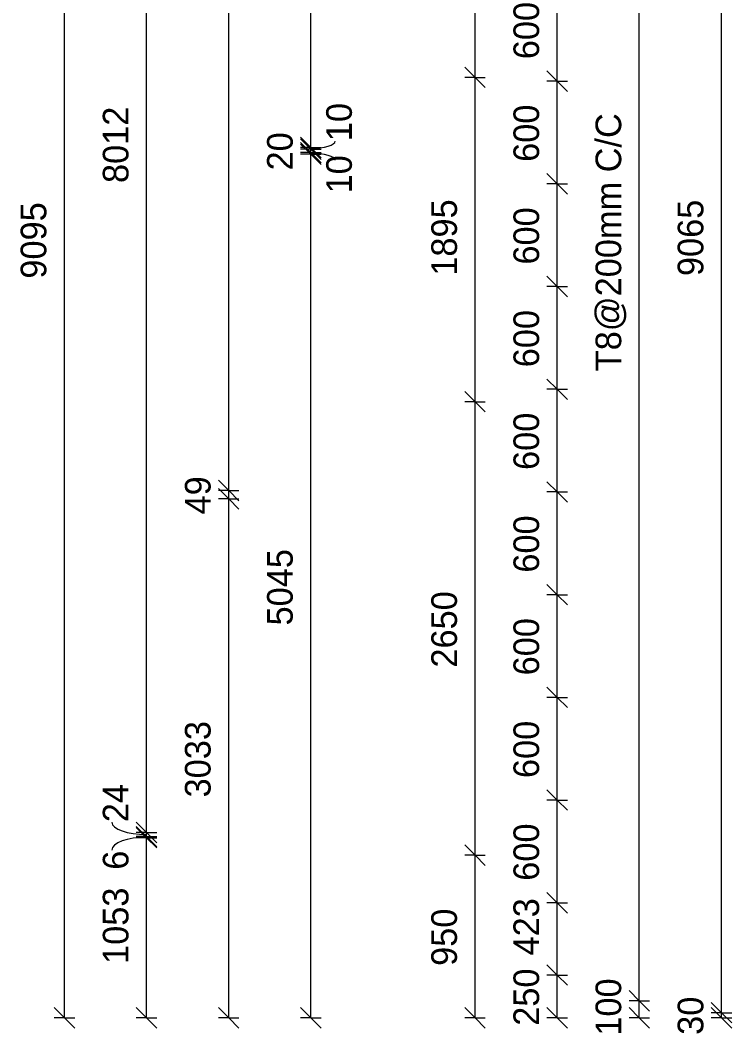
# Model space of a CAD drawing. Header units: millimetres. Extents: x -11071 to 5500, y -2575 to 13230.
# Drawn here: x -11071 to -6913, y -1499 to 4433 of the extents above; entities that cross this region are included whole.
import ezdxf

# ---------------------------------------------------------------- set-up
doc = ezdxf.new("R2010")
doc.units = ezdxf.units.MM
doc.layers.add('A-ANNO-DIMS', color=211, linetype='Continuous', lineweight=9)
doc.layers.add('A-ANNO-DIMS-60', color=211, linetype='Continuous', lineweight=9)
doc.styles.add('Nirmala UI Semilight', font='NirmalaS.ttf', dxfattribs={"height": 150})
doc.dimstyles.new('Arrow_Filled_-_2_5_NI_UI', dxfattribs={"dimscale": 304.8, "dimtxt": 157.104592, "dimasz": 0.393701, "dimexe": 0.19685, "dimexo": 0.0625, "dimgap": 0.19685, "dimtad": 1, "dimdec": 4, "dimzin": 0, "dimdsep": 46, "dimtxsty": 'Nirmala UI Semilight', "dimblk1": 'OBLIQUE', "dimblk2": 'OBLIQUE', "dimsah": 1, "dimcen": 0.09, "dimazin": 0, "dimtfac": 1, "dimtdec": 4, "dimtix": 1, "dimtmove": 2, "dimatfit": 3, "dimfxl": 0.19685, "dimfxlon": 1, "dimtvp": 1, "dimtolj": 1, "dimtzin": 0, "dimarcsym": 2})
doc.dimstyles.new('Arrow_Filled_-_2_5_NI_UI_1', dxfattribs={"dimscale": 304.8, "dimtxt": 157.104592, "dimasz": 0.393701, "dimexe": 0.19685, "dimexo": 0.0625, "dimgap": 0.19685, "dimtad": 1, "dimdec": 4, "dimzin": 0, "dimdsep": 46, "dimtxsty": 'Nirmala UI Semilight', "dimblk1": 'OBLIQUE', "dimblk2": 'OBLIQUE', "dimsah": 1, "dimcen": 0.09, "dimazin": 0, "dimtfac": 1, "dimtdec": 4, "dimtix": 1, "dimtmove": 0, "dimatfit": 3, "dimfxl": 0.19685, "dimfxlon": 1, "dimtvp": 1, "dimtolj": 1, "dimtzin": 0, "dimarcsym": 2})
doc.dimstyles.new('Arrow_Filled_-_2_5_NI_UI_2', dxfattribs={"dimscale": 304.8, "dimtxt": 157.104592, "dimasz": 0.393701, "dimexe": 0.19685, "dimexo": 0.0625, "dimgap": 0.19685, "dimtad": 1, "dimdec": 4, "dimzin": 0, "dimdsep": 46, "dimtxsty": 'Nirmala UI Semilight', "dimblk1": 'OBLIQUE', "dimblk2": 'OBLIQUE', "dimsah": 1, "dimcen": 0.09, "dimazin": 0, "dimtfac": 1, "dimtdec": 4, "dimtix": 1, "dimtmove": 1, "dimatfit": 3, "dimfxl": 0.19685, "dimfxlon": 1, "dimtvp": 1, "dimtolj": 1, "dimtzin": 0, "dimarcsym": 2})

# ---------------------------------------------------------------- blocks, each defined once
blk = doc.blocks.new('DIMBLOCK31-Elevation Front')
at = {"layer": 'A-ANNO-DIMS-60'}
for p, q in [((-6973.4, -1365), (-7033.4, -1305)), ((-6973.4, -1395), (-7033.4, -1335)), ((-6973.4, -1365), (-7033.4, -1365)), ((-6973.4, -1395), (-7033.4, -1395)), ((-6973.4, -1395), (-6973.4, -1365)), ((-6973.4, -1365), (-6913.4, -1425)), ((-6973.4, -1365), (-6913.4, -1365)), ((-6973.4, -1395), (-6913.4, -1455)), ((-6973.4, -1395), (-6913.4, -1395))]:
    blk.add_line(p, q, dxfattribs=at)
at = {"layer": 'A-ANNO-DIMS-60', "color": 0, "insert": (-7229.1, -1494.3), "char_height": 150, "width": 274.219, "attachment_point": 1, "rotation": 90, "line_spacing_factor": 1.142579, "style": 'Nirmala UI Semilight'}
blk.add_mtext('30', dxfattribs=at)
blk = doc.blocks.new('_Oblique')
at = {"color": 0, "linetype": 'ByBlock', "lineweight": -2}
blk.add_line((-0.5, -0.5), (0.5, 0.5), dxfattribs=at)
blk = doc.blocks.new('DIMBLOCK32-Elevation Front')
at = {"layer": 'A-ANNO-DIMS-60'}
for p, q in [((-6973.4, 7700), (-7033.4, 7760)), ((-6973.4, 7700), (-7033.4, 7700)), ((-6973.4, -1365), (-6973.4, 7700)), ((-6973.4, 7700), (-6913.4, 7640)), ((-6973.4, 7700), (-6913.4, 7700)), ((-6973.4, -1365), (-7033.4, -1305)), ((-6973.4, -1365), (-7033.4, -1365)), ((-6973.4, -1365), (-6913.4, -1425)), ((-6973.4, -1365), (-6913.4, -1365))]:
    blk.add_line(p, q, dxfattribs=at)
at = {"layer": 'A-ANNO-DIMS-60', "color": 0, "insert": (-7229.1, 2939), "char_height": 150, "width": 548.438, "attachment_point": 1, "rotation": 90, "line_spacing_factor": 1.142579, "style": 'Nirmala UI Semilight'}
blk.add_mtext('9065', dxfattribs=at)
blk = doc.blocks.new('DIMBLOCK34-Elevation Front')
at = {"layer": 'A-ANNO-DIMS-60'}
for p, q in [((-7453.4, -1295), (-7513.4, -1235)), ((-7453.4, -1295), (-7513.4, -1295)), ((-7453.4, -1395), (-7453.4, -1295)), ((-7453.4, -1295), (-7393.4, -1355)), ((-7453.4, -1295), (-7393.4, -1295)), ((-7453.4, -1395), (-7513.4, -1335)), ((-7453.4, -1395), (-7513.4, -1395)), ((-7453.4, -1395), (-7393.4, -1455)), ((-7453.4, -1395), (-7393.4, -1395))]:
    blk.add_line(p, q, dxfattribs=at)
at = {"layer": 'A-ANNO-DIMS-60', "color": 0, "insert": (-7709.1, -1499.2), "char_height": 150, "width": 370.196, "attachment_point": 1, "rotation": 90, "line_spacing_factor": 1.142579, "style": 'Nirmala UI Semilight'}
blk.add_mtext('100', dxfattribs=at)
blk = doc.blocks.new('DIMBLOCK35-Elevation Front')
at = {"layer": 'A-ANNO-DIMS-60'}
for p, q in [((-7453.4, 7600), (-7513.4, 7660)), ((-7453.4, 7600), (-7513.4, 7600)), ((-7453.4, -1295), (-7453.4, 7600)), ((-7453.4, 7600), (-7393.4, 7540)), ((-7453.4, 7600), (-7393.4, 7600)), ((-7453.4, -1295), (-7513.4, -1235)), ((-7453.4, -1295), (-7513.4, -1295)), ((-7453.4, -1295), (-7393.4, -1355)), ((-7453.4, -1295), (-7393.4, -1295))]:
    blk.add_line(p, q, dxfattribs=at)
at = {"layer": 'A-ANNO-DIMS-60', "color": 0, "insert": (-7709.1, 2382.7), "char_height": 150, "width": 1847.55, "attachment_point": 1, "rotation": 90, "line_spacing_factor": 1.142579, "style": 'Nirmala UI Semilight'}
blk.add_mtext('T8@200mm C/C', dxfattribs=at)
blk = doc.blocks.new('DIMBLOCK37-Elevation Front')
at = {"layer": 'A-ANNO-DIMS-60'}
for p, q in [((-7933.4, -1145), (-7993.4, -1085)), ((-7933.4, -1145), (-7993.4, -1145)), ((-7933.4, -1395), (-7933.4, -1145)), ((-7933.4, -1145), (-7873.4, -1205)), ((-7933.4, -1145), (-7873.4, -1145)), ((-7933.4, -1395), (-7993.4, -1335)), ((-7933.4, -1395), (-7993.4, -1395)), ((-7933.4, -1395), (-7873.4, -1455)), ((-7933.4, -1395), (-7873.4, -1395))]:
    blk.add_line(p, q, dxfattribs=at)
at = {"layer": 'A-ANNO-DIMS-60', "color": 0, "insert": (-8189.1, -1441.4), "char_height": 150, "width": 411.328, "attachment_point": 1, "rotation": 90, "line_spacing_factor": 1.142579, "style": 'Nirmala UI Semilight'}
blk.add_mtext('250', dxfattribs=at)
blk = doc.blocks.new('DIMBLOCK38-Elevation Front')
at = {"layer": 'A-ANNO-DIMS-60'}
for p, q in [((-7933.4, -722.5), (-7993.4, -662.5)), ((-7933.4, -722.5), (-7993.4, -722.5)), ((-7933.4, -1145), (-7933.4, -722.5)), ((-7933.4, -722.5), (-7873.4, -782.5)), ((-7933.4, -722.5), (-7873.4, -722.5)), ((-7933.4, -1145), (-7993.4, -1085)), ((-7933.4, -1145), (-7993.4, -1145)), ((-7933.4, -1145), (-7873.4, -1205)), ((-7933.4, -1145), (-7873.4, -1145))]:
    blk.add_line(p, q, dxfattribs=at)
at = {"layer": 'A-ANNO-DIMS-60', "color": 0, "insert": (-8189.1, -1030.6), "char_height": 150, "width": 414.756, "attachment_point": 1, "rotation": 90, "line_spacing_factor": 1.142579, "style": 'Nirmala UI Semilight'}
blk.add_mtext('423', dxfattribs=at)
blk = doc.blocks.new('DIMBLOCK39-Elevation Front')
at = {"layer": 'A-ANNO-DIMS-60'}
for p, q in [((-7933.4, -122.5), (-7993.4, -62.5)), ((-7933.4, -122.5), (-7993.4, -122.5)), ((-7933.4, -722.5), (-7933.4, -122.5)), ((-7933.4, -122.5), (-7873.4, -182.5)), ((-7933.4, -122.5), (-7873.4, -122.5)), ((-7933.4, -722.5), (-7993.4, -662.5)), ((-7933.4, -722.5), (-7993.4, -722.5)), ((-7933.4, -722.5), (-7873.4, -782.5)), ((-7933.4, -722.5), (-7873.4, -722.5))]:
    blk.add_line(p, q, dxfattribs=at)
at = {"layer": 'A-ANNO-DIMS-60', "color": 0, "insert": (-8189.1, -593.9), "char_height": 150, "width": 411.328, "attachment_point": 1, "rotation": 90, "line_spacing_factor": 1.142579, "style": 'Nirmala UI Semilight'}
blk.add_mtext('600', dxfattribs=at)
blk = doc.blocks.new('DIMBLOCK40-Elevation Front')
at = {"layer": 'A-ANNO-DIMS-60'}
for p, q in [((-7933.4, 477.5), (-7993.4, 537.5)), ((-7933.4, 477.5), (-7993.4, 477.5)), ((-7933.4, -122.5), (-7933.4, 477.5)), ((-7933.4, 477.5), (-7873.4, 417.5)), ((-7933.4, 477.5), (-7873.4, 477.5)), ((-7933.4, -122.5), (-7993.4, -62.5)), ((-7933.4, -122.5), (-7993.4, -122.5)), ((-7933.4, -122.5), (-7873.4, -182.5)), ((-7933.4, -122.5), (-7873.4, -122.5))]:
    blk.add_line(p, q, dxfattribs=at)
at = {"layer": 'A-ANNO-DIMS-60', "color": 0, "insert": (-8189.1, 6.1), "char_height": 150, "width": 411.328, "attachment_point": 1, "rotation": 90, "line_spacing_factor": 1.142579, "style": 'Nirmala UI Semilight'}
blk.add_mtext('600', dxfattribs=at)
blk = doc.blocks.new('DIMBLOCK41-Elevation Front')
at = {"layer": 'A-ANNO-DIMS-60'}
for p, q in [((-7933.4, 1077.5), (-7993.4, 1137.5)), ((-7933.4, 1077.5), (-7993.4, 1077.5)), ((-7933.4, 477.5), (-7933.4, 1077.5)), ((-7933.4, 1077.5), (-7873.4, 1017.5)), ((-7933.4, 1077.5), (-7873.4, 1077.5)), ((-7933.4, 477.5), (-7993.4, 537.5)), ((-7933.4, 477.5), (-7993.4, 477.5)), ((-7933.4, 477.5), (-7873.4, 417.5)), ((-7933.4, 477.5), (-7873.4, 477.5))]:
    blk.add_line(p, q, dxfattribs=at)
at = {"layer": 'A-ANNO-DIMS-60', "color": 0, "insert": (-8189.1, 606.1), "char_height": 150, "width": 411.328, "attachment_point": 1, "rotation": 90, "line_spacing_factor": 1.142579, "style": 'Nirmala UI Semilight'}
blk.add_mtext('600', dxfattribs=at)
blk = doc.blocks.new('DIMBLOCK42-Elevation Front')
at = {"layer": 'A-ANNO-DIMS-60'}
for p, q in [((-7933.4, 1677.5), (-7993.4, 1737.5)), ((-7933.4, 1677.5), (-7993.4, 1677.5)), ((-7933.4, 1077.5), (-7933.4, 1677.5)), ((-7933.4, 1677.5), (-7873.4, 1617.5)), ((-7933.4, 1677.5), (-7873.4, 1677.5)), ((-7933.4, 1077.5), (-7993.4, 1137.5)), ((-7933.4, 1077.5), (-7993.4, 1077.5)), ((-7933.4, 1077.5), (-7873.4, 1017.5)), ((-7933.4, 1077.5), (-7873.4, 1077.5))]:
    blk.add_line(p, q, dxfattribs=at)
at = {"layer": 'A-ANNO-DIMS-60', "color": 0, "insert": (-8189.1, 1206.1), "char_height": 150, "width": 411.328, "attachment_point": 1, "rotation": 90, "line_spacing_factor": 1.142579, "style": 'Nirmala UI Semilight'}
blk.add_mtext('600', dxfattribs=at)
blk = doc.blocks.new('DIMBLOCK43-Elevation Front')
at = {"layer": 'A-ANNO-DIMS-60'}
for p, q in [((-7933.4, 2277.5), (-7993.4, 2337.5)), ((-7933.4, 2277.5), (-7993.4, 2277.5)), ((-7933.4, 1677.5), (-7933.4, 2277.5)), ((-7933.4, 2277.5), (-7873.4, 2217.5)), ((-7933.4, 2277.5), (-7873.4, 2277.5)), ((-7933.4, 1677.5), (-7993.4, 1737.5)), ((-7933.4, 1677.5), (-7993.4, 1677.5)), ((-7933.4, 1677.5), (-7873.4, 1617.5)), ((-7933.4, 1677.5), (-7873.4, 1677.5))]:
    blk.add_line(p, q, dxfattribs=at)
at = {"layer": 'A-ANNO-DIMS-60', "color": 0, "insert": (-8189.1, 1806.1), "char_height": 150, "width": 411.328, "attachment_point": 1, "rotation": 90, "line_spacing_factor": 1.142579, "style": 'Nirmala UI Semilight'}
blk.add_mtext('600', dxfattribs=at)
blk = doc.blocks.new('DIMBLOCK44-Elevation Front')
at = {"layer": 'A-ANNO-DIMS-60'}
for p, q in [((-7933.4, 2877.5), (-7993.4, 2937.5)), ((-7933.4, 2877.5), (-7993.4, 2877.5)), ((-7933.4, 2277.5), (-7933.4, 2877.5)), ((-7933.4, 2877.5), (-7873.4, 2817.5)), ((-7933.4, 2877.5), (-7873.4, 2877.5)), ((-7933.4, 2277.5), (-7993.4, 2337.5)), ((-7933.4, 2277.5), (-7993.4, 2277.5)), ((-7933.4, 2277.5), (-7873.4, 2217.5)), ((-7933.4, 2277.5), (-7873.4, 2277.5))]:
    blk.add_line(p, q, dxfattribs=at)
at = {"layer": 'A-ANNO-DIMS-60', "color": 0, "insert": (-8189.1, 2406.1), "char_height": 150, "width": 411.328, "attachment_point": 1, "rotation": 90, "line_spacing_factor": 1.142579, "style": 'Nirmala UI Semilight'}
blk.add_mtext('600', dxfattribs=at)
blk = doc.blocks.new('DIMBLOCK45-Elevation Front')
at = {"layer": 'A-ANNO-DIMS-60'}
for p, q in [((-7933.4, 3477.5), (-7993.4, 3537.5)), ((-7933.4, 3477.5), (-7993.4, 3477.5)), ((-7933.4, 2877.5), (-7933.4, 3477.5)), ((-7933.4, 3477.5), (-7873.4, 3417.5)), ((-7933.4, 3477.5), (-7873.4, 3477.5)), ((-7933.4, 2877.5), (-7993.4, 2937.5)), ((-7933.4, 2877.5), (-7993.4, 2877.5)), ((-7933.4, 2877.5), (-7873.4, 2817.5)), ((-7933.4, 2877.5), (-7873.4, 2877.5))]:
    blk.add_line(p, q, dxfattribs=at)
at = {"layer": 'A-ANNO-DIMS-60', "color": 0, "insert": (-8189.1, 3006.1), "char_height": 150, "width": 411.328, "attachment_point": 1, "rotation": 90, "line_spacing_factor": 1.142579, "style": 'Nirmala UI Semilight'}
blk.add_mtext('600', dxfattribs=at)
blk = doc.blocks.new('DIMBLOCK46-Elevation Front')
at = {"layer": 'A-ANNO-DIMS-60'}
for p, q in [((-7933.4, 4077.5), (-7993.4, 4137.5)), ((-7933.4, 4077.5), (-7993.4, 4077.5)), ((-7933.4, 3477.5), (-7933.4, 4077.5)), ((-7933.4, 4077.5), (-7873.4, 4017.5)), ((-7933.4, 4077.5), (-7873.4, 4077.5)), ((-7933.4, 3477.5), (-7993.4, 3537.5)), ((-7933.4, 3477.5), (-7993.4, 3477.5)), ((-7933.4, 3477.5), (-7873.4, 3417.5)), ((-7933.4, 3477.5), (-7873.4, 3477.5))]:
    blk.add_line(p, q, dxfattribs=at)
at = {"layer": 'A-ANNO-DIMS-60', "color": 0, "insert": (-8189.1, 3606.1), "char_height": 150, "width": 411.328, "attachment_point": 1, "rotation": 90, "line_spacing_factor": 1.142579, "style": 'Nirmala UI Semilight'}
blk.add_mtext('600', dxfattribs=at)
blk = doc.blocks.new('DIMBLOCK47-Elevation Front')
at = {"layer": 'A-ANNO-DIMS-60'}
for p, q in [((-7933.4, 4677.5), (-7993.4, 4737.5)), ((-7933.4, 4677.5), (-7993.4, 4677.5)), ((-7933.4, 4077.5), (-7933.4, 4677.5)), ((-7933.4, 4677.5), (-7873.4, 4617.5)), ((-7933.4, 4677.5), (-7873.4, 4677.5)), ((-7933.4, 4077.5), (-7993.4, 4137.5)), ((-7933.4, 4077.5), (-7993.4, 4077.5)), ((-7933.4, 4077.5), (-7873.4, 4017.5)), ((-7933.4, 4077.5), (-7873.4, 4077.5))]:
    blk.add_line(p, q, dxfattribs=at)
at = {"layer": 'A-ANNO-DIMS-60', "color": 0, "insert": (-8189.1, 4206.1), "char_height": 150, "width": 411.328, "attachment_point": 1, "rotation": 90, "line_spacing_factor": 1.142579, "style": 'Nirmala UI Semilight'}
blk.add_mtext('600', dxfattribs=at)
blk = doc.blocks.new('DIMBLOCK54-Elevation Front')
at = {"layer": 'A-ANNO-DIMS-60'}
for p, q in [((-8413.4, -445), (-8473.4, -385)), ((-8413.4, -445), (-8473.4, -445)), ((-8413.4, -1395), (-8413.4, -445)), ((-8413.4, -445), (-8353.4, -505)), ((-8413.4, -445), (-8353.4, -445)), ((-8413.4, -1395), (-8473.4, -1335)), ((-8413.4, -1395), (-8473.4, -1395)), ((-8413.4, -1395), (-8353.4, -1455)), ((-8413.4, -1395), (-8353.4, -1395))]:
    blk.add_line(p, q, dxfattribs=at)
at = {"layer": 'A-ANNO-DIMS-60', "color": 0, "insert": (-8669.1, -1091.4), "char_height": 150, "width": 411.328, "attachment_point": 1, "rotation": 90, "line_spacing_factor": 1.142579, "style": 'Nirmala UI Semilight'}
blk.add_mtext('950', dxfattribs=at)
blk = doc.blocks.new('DIMBLOCK55-Elevation Front')
at = {"layer": 'A-ANNO-DIMS-60'}
for p, q in [((-8413.4, 2205), (-8473.4, 2265)), ((-8413.4, 2205), (-8473.4, 2205)), ((-8413.4, -445), (-8413.4, 2205)), ((-8413.4, 2205), (-8353.4, 2145)), ((-8413.4, 2205), (-8353.4, 2205)), ((-8413.4, -445), (-8473.4, -385)), ((-8413.4, -445), (-8473.4, -445)), ((-8413.4, -445), (-8353.4, -505)), ((-8413.4, -445), (-8353.4, -445))]:
    blk.add_line(p, q, dxfattribs=at)
at = {"layer": 'A-ANNO-DIMS-60', "color": 0, "insert": (-8669.1, 651.5), "char_height": 150, "width": 548.438, "attachment_point": 1, "rotation": 90, "line_spacing_factor": 1.142579, "style": 'Nirmala UI Semilight'}
blk.add_mtext('2650', dxfattribs=at)
blk = doc.blocks.new('DIMBLOCK56-Elevation Front')
at = {"layer": 'A-ANNO-DIMS-60'}
for p, q in [((-8413.4, 4100), (-8473.4, 4160)), ((-8413.4, 4100), (-8473.4, 4100)), ((-8413.4, 2205), (-8413.4, 4100)), ((-8413.4, 4100), (-8353.4, 4040)), ((-8413.4, 4100), (-8353.4, 4100)), ((-8413.4, 2205), (-8473.4, 2265)), ((-8413.4, 2205), (-8473.4, 2205)), ((-8413.4, 2205), (-8353.4, 2145)), ((-8413.4, 2205), (-8353.4, 2205))]:
    blk.add_line(p, q, dxfattribs=at)
at = {"layer": 'A-ANNO-DIMS-60', "color": 0, "insert": (-8669.1, 2941.1), "char_height": 150, "width": 507.305, "attachment_point": 1, "rotation": 90, "line_spacing_factor": 1.142579, "style": 'Nirmala UI Semilight'}
blk.add_mtext('1895', dxfattribs=at)
blk = doc.blocks.new('DIMBLOCK57-Elevation Front')
at = {"layer": 'A-ANNO-DIMS-60'}
for p, q in [((-8413.4, 6750), (-8473.4, 6810)), ((-8413.4, 6750), (-8473.4, 6750)), ((-8413.4, 4100), (-8413.4, 6750)), ((-8413.4, 6750), (-8353.4, 6690)), ((-8413.4, 6750), (-8353.4, 6750)), ((-8413.4, 4100), (-8473.4, 4160)), ((-8413.4, 4100), (-8473.4, 4100)), ((-8413.4, 4100), (-8353.4, 4040)), ((-8413.4, 4100), (-8353.4, 4100))]:
    blk.add_line(p, q, dxfattribs=at)
at = {"layer": 'A-ANNO-DIMS-60', "color": 0, "insert": (-8669.1, 5196.5), "char_height": 150, "width": 548.438, "attachment_point": 1, "rotation": 90, "line_spacing_factor": 1.142579, "style": 'Nirmala UI Semilight'}
blk.add_mtext('2650', dxfattribs=at)
blk = doc.blocks.new('DIMBLOCK63-Elevation Front')
at = {"layer": 'A-ANNO-DIMS-60'}
for p, q in [((-10333.4, -342.3), (-10393.4, -282.3)), ((-10333.4, -342.3), (-10393.4, -342.3)), ((-10333.4, -1395), (-10333.4, -342.3)), ((-10333.4, -342.3), (-10273.4, -402.3)), ((-10333.4, -342.3), (-10273.4, -342.3)), ((-10333.4, -1395), (-10393.4, -1335)), ((-10333.4, -1395), (-10393.4, -1395)), ((-10333.4, -1395), (-10273.4, -1455)), ((-10333.4, -1395), (-10273.4, -1395))]:
    blk.add_line(p, q, dxfattribs=at)
at = {"layer": 'A-ANNO-DIMS-60', "color": 0, "insert": (-10589.1, -1080), "char_height": 150, "width": 507.305, "attachment_point": 1, "rotation": 90, "line_spacing_factor": 1.142579, "style": 'Nirmala UI Semilight'}
blk.add_mtext('1053', dxfattribs=at)
blk = doc.blocks.new('DIMBLOCK64-Elevation Front')
at = {"layer": 'A-ANNO-DIMS-60'}
for p, q in [((-10333.4, -336.3), (-10393.4, -276.3)), ((-10333.4, -342.3), (-10393.4, -282.3)), ((-10333.4, -336.3), (-10393.4, -336.3)), ((-10333.4, -342.3), (-10393.4, -342.3)), ((-10333.4, -342.3), (-10333.4, -336.3)), ((-10333.4, -336.3), (-10273.4, -396.3)), ((-10333.4, -336.3), (-10273.4, -336.3)), ((-10333.4, -342.3), (-10273.4, -402.3)), ((-10333.4, -342.3), (-10273.4, -342.3))]:
    blk.add_line(p, q, dxfattribs=at)
blk.add_ellipse((-10333.4, -415.3), major_axis=(-202.8, 0), ratio=0.37497, start_param=4.712389, end_param=6.283185, dxfattribs=at)
at = {"layer": 'A-ANNO-DIMS-60', "color": 0, "insert": (-10589.1, -529.6), "char_height": 150, "width": 137.109, "attachment_point": 1, "rotation": 90, "line_spacing_factor": 1.142579, "style": 'Nirmala UI Semilight'}
blk.add_mtext('6', dxfattribs=at)
blk = doc.blocks.new('DIMBLOCK65-Elevation Front')
at = {"layer": 'A-ANNO-DIMS-60'}
for p, q in [((-10333.4, -311.9), (-10393.4, -251.9)), ((-10333.4, -336.3), (-10393.4, -276.3)), ((-10333.4, -311.9), (-10393.4, -311.9)), ((-10333.4, -336.3), (-10393.4, -336.3)), ((-10333.4, -336.3), (-10333.4, -311.9)), ((-10333.4, -311.9), (-10273.4, -371.9)), ((-10333.4, -311.9), (-10273.4, -311.9)), ((-10333.4, -336.3), (-10273.4, -396.3)), ((-10333.4, -336.3), (-10273.4, -336.3))]:
    blk.add_line(p, q, dxfattribs=at)
blk.add_ellipse((-10333.4, -251.8), major_axis=(202.8, 0), ratio=0.356154, start_param=3.141593, end_param=4.712389, dxfattribs=at)
at = {"layer": 'A-ANNO-DIMS-60', "color": 0, "insert": (-10589.1, -251.8), "char_height": 150, "width": 277.647, "attachment_point": 1, "rotation": 90, "line_spacing_factor": 1.142579, "style": 'Nirmala UI Semilight'}
blk.add_mtext('24', dxfattribs=at)
blk = doc.blocks.new('DIMBLOCK66-Elevation Front')
at = {"layer": 'A-ANNO-DIMS-60'}
for p, q in [((-10333.4, 7700), (-10393.4, 7760)), ((-10333.4, 7700), (-10393.4, 7700)), ((-10333.4, -311.9), (-10333.4, 7700)), ((-10333.4, 7700), (-10273.4, 7640)), ((-10333.4, 7700), (-10273.4, 7700)), ((-10333.4, -311.9), (-10393.4, -251.9)), ((-10333.4, -311.9), (-10393.4, -311.9)), ((-10333.4, -311.9), (-10273.4, -371.9)), ((-10333.4, -311.9), (-10273.4, -311.9))]:
    blk.add_line(p, q, dxfattribs=at)
at = {"layer": 'A-ANNO-DIMS-60', "color": 0, "insert": (-10589.1, 3482.7), "char_height": 150, "width": 507.305, "attachment_point": 1, "rotation": 90, "line_spacing_factor": 1.142579, "style": 'Nirmala UI Semilight'}
blk.add_mtext('8012', dxfattribs=at)
blk = doc.blocks.new('DIMBLOCK67-Elevation Front')
at = {"layer": 'A-ANNO-DIMS-60'}
for p, q in [((-9853.4, 1637.8), (-9913.4, 1697.8)), ((-9853.4, 1637.8), (-9913.4, 1637.8)), ((-9853.4, -1395), (-9853.4, 1637.8)), ((-9853.4, 1637.8), (-9793.4, 1577.8)), ((-9853.4, 1637.8), (-9793.4, 1637.8)), ((-9853.4, -1395), (-9913.4, -1335)), ((-9853.4, -1395), (-9913.4, -1395)), ((-9853.4, -1395), (-9793.4, -1455)), ((-9853.4, -1395), (-9793.4, -1395))]:
    blk.add_line(p, q, dxfattribs=at)
at = {"layer": 'A-ANNO-DIMS-60', "color": 0, "insert": (-10109.1, -107.1), "char_height": 150, "width": 548.438, "attachment_point": 1, "rotation": 90, "line_spacing_factor": 1.142579, "style": 'Nirmala UI Semilight'}
blk.add_mtext('3033', dxfattribs=at)
blk = doc.blocks.new('DIMBLOCK68-Elevation Front')
at = {"layer": 'A-ANNO-DIMS-60'}
for p, q in [((-9853.4, 1686.3), (-9913.4, 1746.3)), ((-9853.4, 1637.8), (-9913.4, 1697.8)), ((-9853.4, 1686.3), (-9913.4, 1686.3)), ((-9853.4, 1637.8), (-9853.4, 1686.3)), ((-9853.4, 1686.3), (-9793.4, 1626.3)), ((-9853.4, 1686.3), (-9793.4, 1686.3)), ((-9853.4, 1637.8), (-9913.4, 1637.8)), ((-9853.4, 1637.8), (-9793.4, 1577.8)), ((-9853.4, 1637.8), (-9793.4, 1637.8))]:
    blk.add_line(p, q, dxfattribs=at)
at = {"layer": 'A-ANNO-DIMS-60', "color": 0, "insert": (-10109.1, 1546.4), "char_height": 150, "width": 277.647, "attachment_point": 1, "rotation": 90, "line_spacing_factor": 1.142579, "style": 'Nirmala UI Semilight'}
blk.add_mtext('49', dxfattribs=at)
blk = doc.blocks.new('DIMBLOCK69-Elevation Front')
at = {"layer": 'A-ANNO-DIMS-60'}
for p, q in [((-9853.4, 7700), (-9913.4, 7760)), ((-9853.4, 7700), (-9913.4, 7700)), ((-9853.4, 1686.3), (-9853.4, 7700)), ((-9853.4, 7700), (-9793.4, 7640)), ((-9853.4, 7700), (-9793.4, 7700)), ((-9853.4, 1686.3), (-9913.4, 1746.3)), ((-9853.4, 1686.3), (-9913.4, 1686.3)), ((-9853.4, 1686.3), (-9793.4, 1626.3)), ((-9853.4, 1686.3), (-9793.4, 1686.3))]:
    blk.add_line(p, q, dxfattribs=at)
at = {"layer": 'A-ANNO-DIMS-60', "color": 0, "insert": (-10109.1, 4480.3), "char_height": 150, "width": 510.733, "attachment_point": 1, "rotation": 90, "line_spacing_factor": 1.142579, "style": 'Nirmala UI Semilight'}
blk.add_mtext('6014', dxfattribs=at)
blk = doc.blocks.new('DIMBLOCK72-Elevation Front')
at = {"layer": 'A-ANNO-DIMS-60'}
for p, q in [((-9373.4, 3650.3), (-9433.4, 3710.3)), ((-9373.4, 3650.3), (-9433.4, 3650.3)), ((-9373.4, -1395), (-9373.4, 3650.3)), ((-9373.4, 3650.3), (-9313.4, 3590.3)), ((-9373.4, 3650.3), (-9313.4, 3650.3)), ((-9373.4, -1395), (-9433.4, -1335)), ((-9373.4, -1395), (-9433.4, -1395)), ((-9373.4, -1395), (-9313.4, -1455)), ((-9373.4, -1395), (-9313.4, -1395))]:
    blk.add_line(p, q, dxfattribs=at)
at = {"layer": 'A-ANNO-DIMS-60', "color": 0, "insert": (-9629.1, 897.7), "char_height": 150, "width": 551.866, "attachment_point": 1, "rotation": 90, "line_spacing_factor": 1.142579, "style": 'Nirmala UI Semilight'}
blk.add_mtext('5045', dxfattribs=at)
blk = doc.blocks.new('DIMBLOCK73-Elevation Front')
at = {"layer": 'A-ANNO-DIMS-60'}
for p, q in [((-9373.4, 3660.3), (-9433.4, 3720.3)), ((-9373.4, 3650.3), (-9433.4, 3710.3)), ((-9373.4, 3660.3), (-9433.4, 3660.3)), ((-9373.4, 3650.3), (-9433.4, 3650.3)), ((-9373.4, 3650.3), (-9373.4, 3660.3)), ((-9373.4, 3660.3), (-9313.4, 3600.3)), ((-9373.4, 3660.3), (-9313.4, 3660.3)), ((-9373.4, 3650.3), (-9313.4, 3590.3)), ((-9373.4, 3650.3), (-9313.4, 3650.3))]:
    blk.add_line(p, q, dxfattribs=at)
blk.add_ellipse((-9373.4, 3616.1), major_axis=(142.9, 0), ratio=0.274906, start_param=0, end_param=1.570796, dxfattribs=at)
at = {"layer": 'A-ANNO-DIMS-60', "color": 0, "insert": (-9283.4, 3421.8), "char_height": 150, "width": 233.086, "attachment_point": 1, "rotation": 90, "line_spacing_factor": 1.142579, "style": 'Nirmala UI Semilight'}
blk.add_mtext('10', dxfattribs=at)
blk = doc.blocks.new('DIMBLOCK74-Elevation Front')
at = {"layer": 'A-ANNO-DIMS-60'}
for p, q in [((-9373.4, 3680.4), (-9433.4, 3740.4)), ((-9373.4, 3660.3), (-9433.4, 3720.3)), ((-9373.4, 3680.4), (-9433.4, 3680.4)), ((-9373.4, 3660.3), (-9373.4, 3680.4)), ((-9373.4, 3680.4), (-9313.4, 3620.4)), ((-9373.4, 3680.4), (-9313.4, 3680.4)), ((-9373.4, 3660.3), (-9433.4, 3660.3)), ((-9373.4, 3660.3), (-9313.4, 3600.3)), ((-9373.4, 3660.3), (-9313.4, 3660.3))]:
    blk.add_line(p, q, dxfattribs=at)
at = {"layer": 'A-ANNO-DIMS-60', "color": 0, "insert": (-9629.1, 3556.1), "char_height": 150, "width": 274.219, "attachment_point": 1, "rotation": 90, "line_spacing_factor": 1.142579, "style": 'Nirmala UI Semilight'}
blk.add_mtext('20', dxfattribs=at)
blk = doc.blocks.new('DIMBLOCK75-Elevation Front')
at = {"layer": 'A-ANNO-DIMS-60'}
for p, q in [((-9373.4, 3690.4), (-9433.4, 3750.4)), ((-9373.4, 3680.4), (-9433.4, 3740.4)), ((-9373.4, 3690.4), (-9433.4, 3690.4)), ((-9373.4, 3680.4), (-9433.4, 3680.4)), ((-9373.4, 3680.4), (-9373.4, 3690.4)), ((-9373.4, 3690.4), (-9313.4, 3630.4)), ((-9373.4, 3690.4), (-9313.4, 3690.4)), ((-9373.4, 3680.4), (-9313.4, 3620.4)), ((-9373.4, 3680.4), (-9313.4, 3680.4))]:
    blk.add_line(p, q, dxfattribs=at)
blk.add_ellipse((-9373.4, 3727.2), major_axis=(142.9, 0), ratio=0.292269, start_param=4.712389, end_param=6.283185, dxfattribs=at)
at = {"layer": 'A-ANNO-DIMS-60', "color": 0, "insert": (-9283.4, 3727.2), "char_height": 150, "width": 233.086, "attachment_point": 1, "rotation": 90, "line_spacing_factor": 1.142579, "style": 'Nirmala UI Semilight'}
blk.add_mtext('10', dxfattribs=at)
blk = doc.blocks.new('DIMBLOCK76-Elevation Front')
at = {"layer": 'A-ANNO-DIMS-60'}
for p, q in [((-9373.4, 7700), (-9433.4, 7760)), ((-9373.4, 7700), (-9433.4, 7700)), ((-9373.4, 3690.4), (-9373.4, 7700)), ((-9373.4, 7700), (-9313.4, 7640)), ((-9373.4, 7700), (-9313.4, 7700)), ((-9373.4, 3690.4), (-9433.4, 3750.4)), ((-9373.4, 3690.4), (-9433.4, 3690.4)), ((-9373.4, 3690.4), (-9313.4, 3630.4)), ((-9373.4, 3690.4), (-9313.4, 3690.4))]:
    blk.add_line(p, q, dxfattribs=at)
at = {"layer": 'A-ANNO-DIMS-60', "color": 0, "insert": (-9629.1, 5482.4), "char_height": 150, "width": 510.733, "attachment_point": 1, "rotation": 90, "line_spacing_factor": 1.142579, "style": 'Nirmala UI Semilight'}
blk.add_mtext('4010', dxfattribs=at)
blk = doc.blocks.new('DIMBLOCK77-Elevation Front')
at = {"layer": 'A-ANNO-DIMS-60'}
for p, q in [((-10813.4, 7700), (-10873.4, 7760)), ((-10813.4, 7700), (-10873.4, 7700)), ((-10813.4, -1395), (-10813.4, 7700)), ((-10813.4, 7700), (-10753.4, 7640)), ((-10813.4, 7700), (-10753.4, 7700)), ((-10813.4, -1395), (-10873.4, -1335)), ((-10813.4, -1395), (-10873.4, -1395)), ((-10813.4, -1395), (-10753.4, -1455)), ((-10813.4, -1395), (-10753.4, -1395))]:
    blk.add_line(p, q, dxfattribs=at)
at = {"layer": 'A-ANNO-DIMS-60', "color": 0, "insert": (-11069.1, 2924), "char_height": 150, "width": 548.438, "attachment_point": 1, "rotation": 90, "line_spacing_factor": 1.142579, "style": 'Nirmala UI Semilight'}
blk.add_mtext('9095', dxfattribs=at)

msp = doc.modelspace()

# ---------------------------------------------------------------- dimensions: what is measured, and where the dimension line sits
at = {"layer": 'A-ANNO-DIMS'}
for base, p1, p2, override, picture, middle in [((-10813.36887, 7700), (-10753.36887, -1395), (-10753.36887, 7700), {"dimpost": '<>', "dimfxl": 9095}, 'DIMBLOCK77-Elevation Front', (-10950.93163, 3152.5)), ((-10333.36887, 7700), (-10273.36887, -311.88203), (-10273.36887, 7700), {"dimpost": '<>', "dimfxl": 8011.882029}, 'DIMBLOCK66-Elevation Front', (-10471.29774, 3694.05899)), ((-9853.36887, 7700), (-9793.36887, 1686.29837), (-9793.36887, 7700), {"dimpost": '<>', "dimfxl": 6013.701634}, 'DIMBLOCK69-Elevation Front', (-9991.35004, 4693.14918)), ((-9373.36887, 7700), (-9313.36887, 3690.4499), (-9313.36887, 7700), {"dimpost": '<>', "dimfxl": 4009.550102}, 'DIMBLOCK76-Elevation Front', (-9511.29774, 5695.22495)), ((-6973.36887, 7700), (-6913.36887, -1365), (-6913.36887, 7700), {"dimpost": '<>', "dimfxl": 9065}, 'DIMBLOCK32-Elevation Front', (-7110.93163, 3167.5)), ((-8413.36887, 6750), (-8353.36887, 4100), (-8353.36887, 6750), {"dimpost": '<>', "dimfxl": 2650}, 'DIMBLOCK57-Elevation Front', (-8550.93163, 5425)), ((-7933.36887, 4677.5), (-7873.36887, 4077.5), (-7873.36887, 4677.5), {"dimpost": '<>', "dimfxl": 600}, 'DIMBLOCK47-Elevation Front', (-8070.93163, 4377.5)), ((-8413.36887, 4100), (-8353.36887, 2205), (-8353.36887, 4100), {"dimpost": '<>', "dimfxl": 1895}, 'DIMBLOCK56-Elevation Front', (-8551.35004, 3152.5)), ((-7933.36887, 4077.5), (-7873.36887, 3477.5), (-7873.36887, 4077.5), {"dimpost": '<>', "dimfxl": 600}, 'DIMBLOCK46-Elevation Front', (-8070.93163, 3777.5)), ((-9373.36887, 3680.44732), (-9313.36887, 3660.33393), (-9313.36887, 3680.44732), {"dimpost": '<>', "dimfxl": 20.113381}, 'DIMBLOCK74-Elevation Front', (-9510.87933, 3670.39062)), ((-9373.3688671318, 3650.3313522901), (-9313.3688671318, -1395.0000000001), (-9313.3688671318, 3650.3313522901), {"dimpost": '<>', "dimfxl": 5045.331352}, 'DIMBLOCK72-Elevation Front', (-9510.8793275542, 1127.665676145)), ((-7933.36887, 3477.5), (-7873.36887, 2877.5), (-7873.36887, 3477.5), {"dimpost": '<>', "dimfxl": 600}, 'DIMBLOCK45-Elevation Front', (-8070.93163, 3177.5)), ((-7933.36887, 2877.5), (-7873.36887, 2277.5), (-7873.36887, 2877.5), {"dimpost": '<>', "dimfxl": 600}, 'DIMBLOCK44-Elevation Front', (-8070.93163, 2577.5)), ((-7933.36887, 2277.5), (-7873.36887, 1677.5), (-7873.36887, 2277.5), {"dimpost": '<>', "dimfxl": 600}, 'DIMBLOCK43-Elevation Front', (-8070.93163, 1977.5)), ((-8413.36887, 2205), (-8353.36887, -445), (-8353.36887, 2205), {"dimpost": '<>', "dimfxl": 2650}, 'DIMBLOCK55-Elevation Front', (-8550.93163, 880)), ((-9853.36887, 1686.29837), (-9793.36887, 1637.77556), (-9793.36887, 1686.29837), {"dimpost": '<>', "dimfxl": 48.522802}, 'DIMBLOCK68-Elevation Front', (-9990.93163, 1662.03696)), ((-7933.36887, 1677.5), (-7873.36887, 1077.5), (-7873.36887, 1677.5), {"dimpost": '<>', "dimfxl": 600}, 'DIMBLOCK42-Elevation Front', (-8070.93163, 1377.5)), ((-9853.36887, 1637.77556), (-9793.36887, -1395), (-9793.36887, 1637.77556), {"dimpost": '<>', "dimfxl": 3032.775563}, 'DIMBLOCK67-Elevation Front', (-9990.93163, 121.38778)), ((-7933.36887, 1077.5), (-7873.36887, 477.5), (-7873.36887, 1077.5), {"dimpost": '<>', "dimfxl": 600}, 'DIMBLOCK41-Elevation Front', (-8070.93163, 777.5)), ((-7933.36887, 477.5), (-7873.36887, -122.5), (-7873.36887, 477.5), {"dimpost": '<>', "dimfxl": 600}, 'DIMBLOCK40-Elevation Front', (-8070.93163, 177.5)), ((-7933.36887, -122.5), (-7873.36887, -722.5), (-7873.36887, -122.5), {"dimpost": '<>', "dimfxl": 600}, 'DIMBLOCK39-Elevation Front', (-8070.93163, -422.5)), ((-10333.36887, -342.34384), (-10273.36887, -1395), (-10273.36887, -342.34384), {"dimpost": '<>', "dimfxl": 1052.656159}, 'DIMBLOCK63-Elevation Front', (-10471.35004, -868.67192)), ((-8413.36887, -445), (-8353.36887, -1395), (-8353.36887, -445), {"dimpost": '<>', "dimfxl": 950}, 'DIMBLOCK54-Elevation Front', (-8550.93163, -920)), ((-7933.36887, -1145), (-7873.36887, -1395), (-7873.36887, -1145), {"dimpost": '<>', "dimfxl": 250}, 'DIMBLOCK37-Elevation Front', (-8070.87933, -1270)), ((-7453.36887, -1295), (-7393.36887, -1395), (-7393.36887, -1295), {"dimpost": '<>', "dimfxl": 100}, 'DIMBLOCK34-Elevation Front', (-7591.29774, -1345)), ((-6973.36887, -1365), (-6913.36887, -1395), (-6913.36887, -1365), {"dimpost": '<>', "dimfxl": 30}, 'DIMBLOCK31-Elevation Front', (-7110.93163, -1380))]:
    dim = msp.add_linear_dim(base=base, p1=p1, p2=p2, angle=90, dimstyle='Arrow_Filled_-_2_5_NI_UI_1', override=override, dxfattribs=at)
    dim.commit()
    dim.dimension.update_dxf_attribs({"geometry": picture, "text_midpoint": middle})
dim = msp.add_linear_dim(base=(-7453.36887, 7600), p1=(-7393.36887, -1295), p2=(-7393.36887, 7600), angle=90, text='T8@200mm C/C', dimstyle='Arrow_Filled_-_2_5_NI_UI_1', override={"dimpost": '<>', "dimfxl": 8895}, dxfattribs=at)
dim.commit()
dim.dimension.update_dxf_attribs({"geometry": 'DIMBLOCK35-Elevation Front', "text_midpoint": (-7602.0718, 3152.5)})
for base, p1, p2, dimstyle, override, picture, middle in [((-9373.36887, 3690.4499), (-9313.36887, 3680.44732), (-9313.36887, 3690.4499), 'Arrow_Filled_-_2_5_NI_UI_2', {"dimpost": '<>', "dimfxl": 10.002582}, 'DIMBLOCK75-Elevation Front', (-9183.39699, 3843.74299)), ((-9373.36887, 3660.33393), (-9313.36887, 3650.33135), (-9313.36887, 3660.33393), 'Arrow_Filled_-_2_5_NI_UI_2', {"dimpost": '<>', "dimfxl": 10.002582}, 'DIMBLOCK73-Elevation Front', (-9183.39699, 3538.36616)), ((-10333.3688671, -311.8820294), (-10273.3688671, -336.2514787), (-10273.3688671, -311.8820294), 'Arrow_Filled_-_2_5_NI_UI_2', {"dimpost": '<>', "dimfxl": 24.369449}, 'DIMBLOCK65-Elevation Front', (-10489.0720211, -113.0073838)), ((-10333.36887, -336.25148), (-10273.36887, -342.34384), (-10273.36887, -336.25148), 'Arrow_Filled_-_2_5_NI_UI_2', {"dimpost": '<>', "dimfxl": 6.092362}, 'DIMBLOCK64-Elevation Front', (-10489.07202, -461.0531)), ((-7933.36887, -722.5), (-7873.36887, -1145), (-7873.36887, -722.5), 'Arrow_Filled_-_2_5_NI_UI', {"dimpost": '<>', "dimfxl": 422.5}, 'DIMBLOCK38-Elevation Front', (-8089.07202, -823.25704))]:
    dim = msp.add_linear_dim(base=base, p1=p1, p2=p2, angle=90, dimstyle=dimstyle, override=override, dxfattribs=at)
    dim.commit()
    dim.dimension.update_dxf_attribs({"geometry": picture, "text_midpoint": middle, "dimtype": 160, "text_rotation": 90})

doc.saveas('drawing.dxf')
